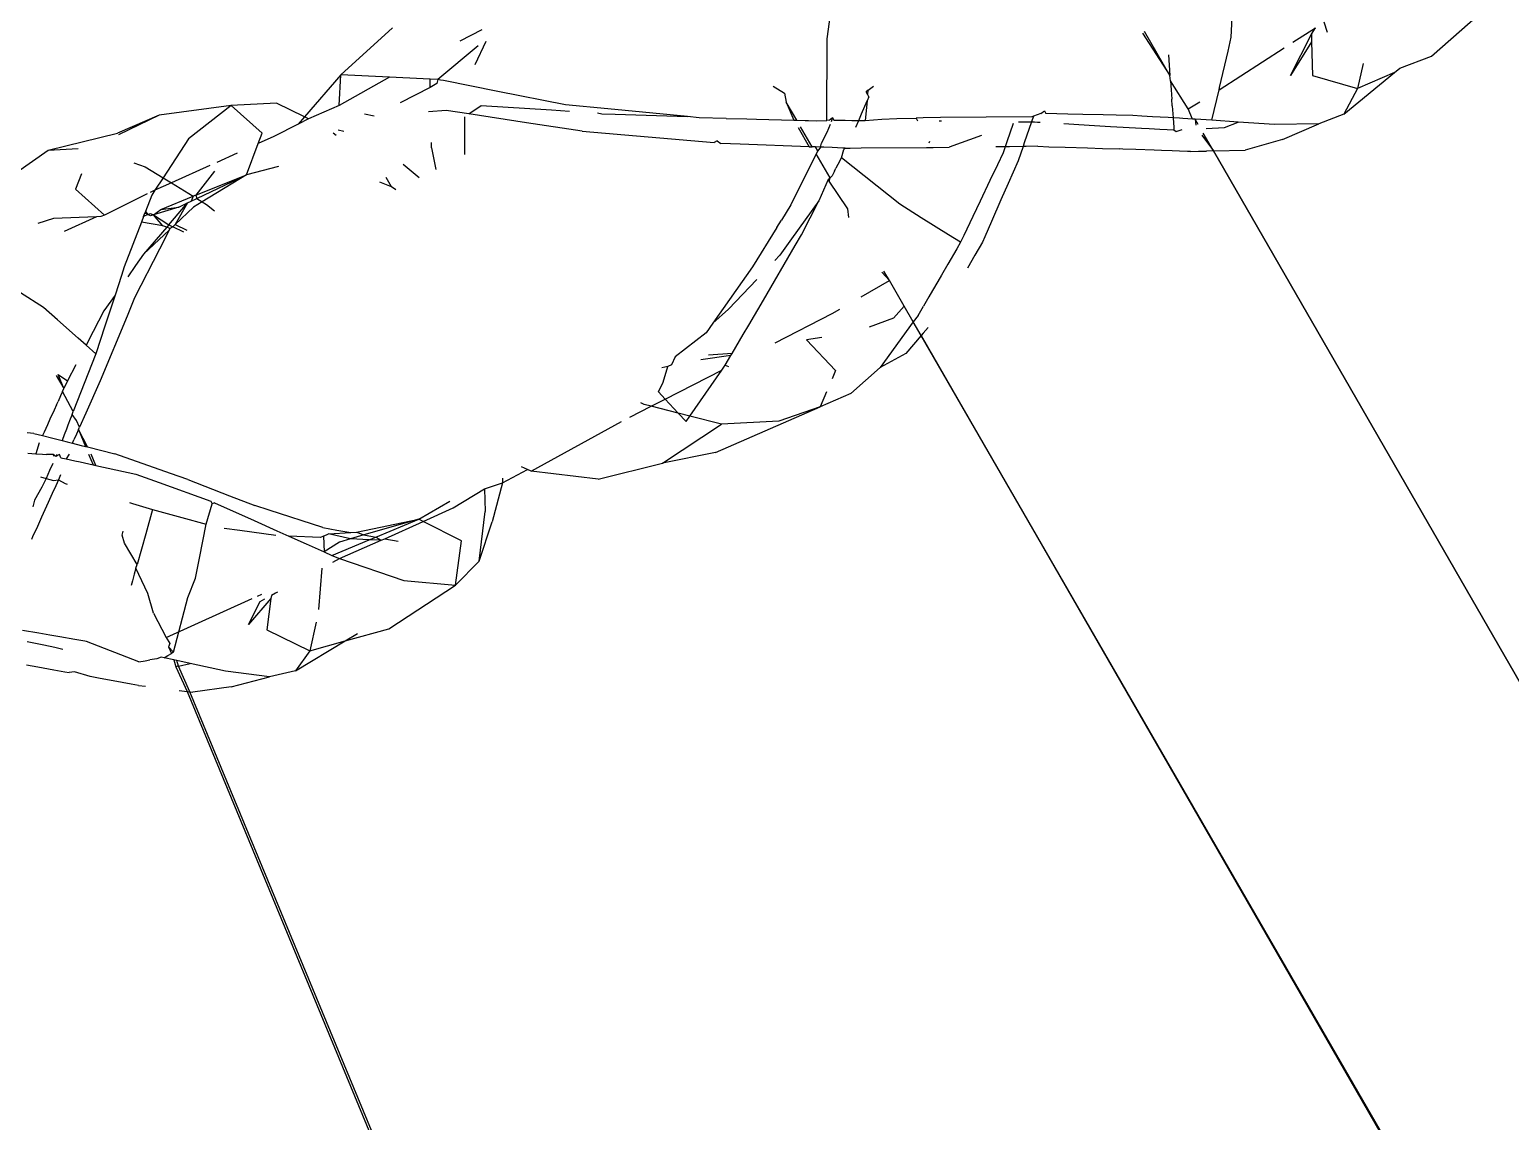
# Model space of a CAD drawing. Header units: inches. Extents: x 3324238 to 135265466, y -1036581 to 20094598.
# Drawn here: x 3354736.417 to 3354737.282, y -519091.493 to -519090.854 of the extents above; entities that cross this region are included whole.
import ezdxf

# ---------------------------------------------------------------- set-up
doc = ezdxf.new("R2010")
doc.units = ezdxf.units.IN
doc.header["$MEASUREMENT"] = 0

msp = doc.modelspace()

# ---------------------------------------------------------------- linework, layer by layer
for p, q in [((3354736.8829, -519090.8598, 0.00267), (3354736.88927, -519090.81181, 0.00267)), ((3354737.1191, -519090.85882, 0.00267), (3354737.12062, -519090.82657, 0.00267)), ((3354737.23609, -519090.86996, 0.00267), (3354737.27008, -519090.84008, 0.00267)), ((3354736.5986, -519090.88092, 0.00267), (3354736.62874, -519090.85327, 0.00267)), ((3354736.68096, -519090.8546, 0.00267), (3354736.66821, -519090.86114, 0.00267)), ((3354737.1551, -519090.86181, 0.00267), (3354737.16824, -519090.85338, 0.00267)), ((3354737.16592, -519090.8571, 0.00267), (3354737.16824, -519090.85338, 0.00267)), ((3354737.17535, -519090.85608, 0.00267), (3354737.17338, -519090.85009, 0.00267)), ((3354736.67879, -519090.86387, 0.00267), (3354736.65539, -519090.88355, 0.00267)), ((3354736.67703, -519090.87475, 0.00267), (3354736.68347, -519090.86106, 0.00267)), ((3354736.88278, -519090.90752, 0.00267), (3354736.8829, -519090.8598, 0.00267)), ((3354737.06729, -519090.85637, 0.00267), (3354737.08327, -519090.88125, 0.00267)), ((3354737.08327, -519090.88125, 0.00267), (3354737.06839, -519090.8555, 0.00267)), ((3354737.1172, -519090.86695, 0.00267), (3354737.1191, -519090.85882, 0.00267)), ((3354737.1537, -519090.88125, 0.00267), (3354737.16592, -519090.8571, 0.00267)), ((3354737.16605, -519090.86152, 0.00267), (3354737.1537, -519090.88125, 0.00267)), ((3354737.16592, -519090.8571, 0.00267), (3354737.16605, -519090.86152, 0.00267)), ((3354737.16605, -519090.86152, 0.00267), (3354737.16665, -519090.8813, 0.00267)), ((3354737.08238, -519090.86918, 0.00267), (3354737.08327, -519090.88125, 0.00267)), ((3354737.11194, -519090.8895, 0.00267), (3354737.1501, -519090.86502, 0.00267)), ((3354737.11223, -519090.88823, 0.00267), (3354737.1172, -519090.86695, 0.00267)), ((3354737.21754, -519090.87685, 0.00267), (3354737.23609, -519090.86996, 0.00267)), ((3354736.5986, -519090.88092, 0.00267), (3354736.57738, -519090.90533, 0.00267)), ((3354736.59752, -519090.89869, 0.00267), (3354736.5986, -519090.88092, 0.00267)), ((3354736.62704, -519090.88224, 0.00267), (3354736.5986, -519090.88092, 0.00267)), ((3354737.0835, -519090.88442, 0.00267), (3354737.08327, -519090.88125, 0.00267)), ((3354737.16665, -519090.8813, 0.00267), (3354737.19286, -519090.88882, 0.00267)), ((3354737.18487, -519090.90377, 0.00267), (3354737.21443, -519090.87941, 0.00267)), ((3354737.19614, -519090.8742, 0.00267), (3354737.19286, -519090.88882, 0.00267)), ((3354737.21443, -519090.87941, 0.00267), (3354737.19286, -519090.88882, 0.00267)), ((3354737.21443, -519090.87941, 0.00267), (3354737.21754, -519090.87685, 0.00267)), ((3354736.62704, -519090.88224, 0.00267), (3354736.59752, -519090.89869, 0.00267)), ((3354736.64674, -519090.88315, 0.00267), (3354736.62704, -519090.88224, 0.00267)), ((3354736.65086, -519090.88816, 0.00267), (3354736.63321, -519090.89721, 0.00267)), ((3354736.65075, -519090.88333, 0.00267), (3354736.64674, -519090.88315, 0.00267)), ((3354736.65086, -519090.88816, 0.00267), (3354736.65075, -519090.88333, 0.00267)), ((3354736.65539, -519090.88355, 0.00267), (3354736.65075, -519090.88333, 0.00267)), ((3354736.65478, -519090.88583, 0.00267), (3354736.65086, -519090.88816, 0.00267)), ((3354736.65539, -519090.88355, 0.00267), (3354736.65478, -519090.88583, 0.00267)), ((3354736.65694, -519090.88386, 0.00267), (3354736.65539, -519090.88355, 0.00267)), ((3354736.65861, -519090.88419, 0.00267), (3354736.65694, -519090.88386, 0.00267)), ((3354736.69043, -519090.89049, 0.00267), (3354736.65861, -519090.88419, 0.00267)), ((3354736.85133, -519090.88743, 0.00267), (3354736.85789, -519090.89162, 0.00267)), ((3354736.90693, -519090.88976, 0.00267), (3354736.9056, -519090.89078, 0.00267)), ((3354736.90664, -519090.89258, 0.00267), (3354736.90693, -519090.88976, 0.00267)), ((3354736.90693, -519090.88976, 0.00267), (3354736.90994, -519090.88746, 0.00267)), ((3354737.09382, -519090.90064, 0.00267), (3354737.0835, -519090.88442, 0.00267)), ((3354737.0835, -519090.88442, 0.00267), (3354737.08387, -519090.88951, 0.00267)), ((3354737.08387, -519090.88951, 0.00267), (3354737.08429, -519090.89513, 0.00267)), ((3354737.10775, -519090.90741, 0.00267), (3354737.11194, -519090.8895, 0.00267)), ((3354737.11194, -519090.8895, 0.00267), (3354737.11223, -519090.88823, 0.00267)), ((3354737.19286, -519090.88882, 0.00267), (3354737.18487, -519090.90377, 0.00267)), ((3354736.56092, -519090.89743, 0.00267), (3354736.53458, -519090.8988, 0.00267)), ((3354736.57738, -519090.90533, 0.00267), (3354736.56092, -519090.89743, 0.00267)), ((3354736.59752, -519090.89869, 0.00267), (3354736.57976, -519090.90647, 0.00267)), ((3354736.67332, -519090.90366, 0.00267), (3354736.68061, -519090.8987, 0.00267)), ((3354736.68061, -519090.8987, 0.00267), (3354736.7218, -519090.90134, 0.00267)), ((3354736.72988, -519090.89831, 0.00267), (3354736.69043, -519090.89049, 0.00267)), ((3354736.75461, -519090.90071, 0.00267), (3354736.72988, -519090.89831, 0.00267)), ((3354736.85789, -519090.89162, 0.00267), (3354736.85899, -519090.89678, 0.00267)), ((3354736.86512, -519090.90738, 0.00267), (3354736.85899, -519090.89678, 0.00267)), ((3354736.85899, -519090.89678, 0.00267), (3354736.86347, -519090.90734, 0.00267)), ((3354736.90304, -519090.9036, 0.00267), (3354736.90628, -519090.89603, 0.00267)), ((3354736.90628, -519090.89603, 0.00267), (3354736.90507, -519090.90758, 0.00267)), ((3354736.90664, -519090.89258, 0.00267), (3354736.9056, -519090.89078, 0.00267)), ((3354736.90728, -519090.89369, 0.00267), (3354736.90628, -519090.89603, 0.00267)), ((3354736.90728, -519090.89369, 0.00267), (3354736.90664, -519090.89258, 0.00267)), ((3354737.08458, -519090.89903, 0.00267), (3354737.08429, -519090.89513, 0.00267)), ((3354737.09382, -519090.90064, 0.00267), (3354737.10076, -519090.89665, 0.00267)), ((3354736.49234, -519090.90438, 0.00267), (3354736.46809, -519090.91495, 0.00267)), ((3354736.49234, -519090.90438, 0.00267), (3354736.46859, -519090.91585, 0.00267)), ((3354736.53458, -519090.8988, 0.00267), (3354736.49234, -519090.90438, 0.00267)), ((3354736.53458, -519090.8988, 0.00267), (3354736.50959, -519090.91829, 0.00267)), ((3354736.55265, -519090.91494, 0.00267), (3354736.53458, -519090.8988, 0.00267)), ((3354736.57738, -519090.90533, 0.00267), (3354736.57368, -519090.90959, 0.00267)), ((3354736.57976, -519090.90647, 0.00267), (3354736.57368, -519090.90959, 0.00267)), ((3354736.57976, -519090.90647, 0.00267), (3354736.57738, -519090.90533, 0.00267)), ((3354736.61806, -519090.90497, 0.00267), (3354736.61237, -519090.90382, 0.00267)), ((3354736.66008, -519090.90164, 0.00267), (3354736.64991, -519090.90247, 0.00267)), ((3354736.67332, -519090.90366, 0.00267), (3354736.66008, -519090.90164, 0.00267)), ((3354736.67105, -519090.92736, 0.00267), (3354736.67102, -519090.90543, 0.00267)), ((3354736.70718, -519090.90884, 0.00267), (3354736.67332, -519090.90366, 0.00267)), ((3354736.7218, -519090.90134, 0.00267), (3354736.73221, -519090.90201, 0.00267)), ((3354736.74862, -519090.90306, 0.00267), (3354736.75117, -519090.90371, 0.00267)), ((3354736.75117, -519090.90371, 0.00267), (3354736.75902, -519090.90373, 0.00267)), ((3354736.80116, -519090.90523, 0.00267), (3354736.75461, -519090.90071, 0.00267)), ((3354736.75902, -519090.90373, 0.00267), (3354736.80116, -519090.90523, 0.00267)), ((3354736.80804, -519090.9059, 0.00267), (3354736.80116, -519090.90523, 0.00267)), ((3354736.82381, -519090.90631, 0.00267), (3354736.80804, -519090.9059, 0.00267)), ((3354736.82381, -519090.90631, 0.00267), (3354736.83598, -519090.90647, 0.00267)), ((3354736.83598, -519090.90647, 0.00267), (3354736.84162, -519090.90677, 0.00267)), ((3354736.84162, -519090.90677, 0.00267), (3354736.86347, -519090.90734, 0.00267)), ((3354736.86347, -519090.90734, 0.00267), (3354736.86512, -519090.90738, 0.00267)), ((3354736.88412, -519090.90724, 0.00267), (3354736.88278, -519090.90752, 0.00267)), ((3354736.88412, -519090.90724, 0.00267), (3354736.88595, -519090.90584, 0.00267)), ((3354736.88595, -519090.90584, 0.00267), (3354736.88515, -519090.90826, 0.00267)), ((3354736.88595, -519090.90584, 0.00267), (3354736.88679, -519090.90729, 0.00267)), ((3354736.88679, -519090.90729, 0.00267), (3354736.89334, -519090.90739, 0.00267)), ((3354736.90136, -519090.90752, 0.00267), (3354736.90304, -519090.9036, 0.00267)), ((3354736.90507, -519090.90758, 0.00267), (3354736.91477, -519090.90666, 0.00267)), ((3354736.91477, -519090.90666, 0.00267), (3354736.92357, -519090.90643, 0.00267)), ((3354736.92357, -519090.90643, 0.00267), (3354736.93482, -519090.90613, 0.00267)), ((3354736.93899, -519090.90602, 0.00267), (3354736.93482, -519090.90613, 0.00267)), ((3354736.93482, -519090.90613, 0.00267), (3354736.93569, -519090.90762, 0.00267)), ((3354736.9492, -519090.90575, 0.00267), (3354736.93899, -519090.90602, 0.00267)), ((3354737.00243, -519090.90539, 0.00267), (3354736.9492, -519090.90575, 0.00267)), ((3354737.00353, -519090.90498, 0.00267), (3354737.00235, -519090.90836, 0.00267)), ((3354737.00353, -519090.90498, 0.00267), (3354737.00243, -519090.90539, 0.00267)), ((3354737.00786, -519090.90338, 0.00267), (3354737.00353, -519090.90498, 0.00267)), ((3354737.00786, -519090.90338, 0.00267), (3354737.00985, -519090.90181, 0.00267)), ((3354737.00985, -519090.90181, 0.00267), (3354737.01079, -519090.90345, 0.00267)), ((3354737.02357, -519090.90373, 0.00267), (3354737.01079, -519090.90345, 0.00267)), ((3354737.03236, -519090.90393, 0.00267), (3354737.02357, -519090.90373, 0.00267)), ((3354737.04419, -519090.9042, 0.00267), (3354737.03236, -519090.90393, 0.00267)), ((3354737.05186, -519090.90437, 0.00267), (3354737.04419, -519090.9042, 0.00267)), ((3354737.06149, -519090.90459, 0.00267), (3354737.05186, -519090.90437, 0.00267)), ((3354737.06675, -519090.90491, 0.00267), (3354737.06149, -519090.90459, 0.00267)), ((3354737.07315, -519090.9053, 0.00267), (3354737.06675, -519090.90491, 0.00267)), ((3354737.07747, -519090.90556, 0.00267), (3354737.07315, -519090.9053, 0.00267)), ((3354737.08221, -519090.90585, 0.00267), (3354737.07747, -519090.90556, 0.00267)), ((3354737.08509, -519090.90603, 0.00267), (3354737.08221, -519090.90585, 0.00267)), ((3354737.08458, -519090.89903, 0.00267), (3354737.08509, -519090.90603, 0.00267)), ((3354737.08509, -519090.90603, 0.00267), (3354737.0855, -519090.91159, 0.00267)), ((3354737.08875, -519090.90625, 0.00267), (3354737.08509, -519090.90603, 0.00267)), ((3354737.0908, -519090.90638, 0.00267), (3354737.08875, -519090.90625, 0.00267)), ((3354737.09371, -519090.90655, 0.00267), (3354737.0908, -519090.90638, 0.00267)), ((3354737.09639, -519090.90672, 0.00267), (3354737.09371, -519090.90655, 0.00267)), ((3354737.09639, -519090.90672, 0.00267), (3354737.09382, -519090.90064, 0.00267)), ((3354737.09804, -519090.90682, 0.00267), (3354737.09639, -519090.90672, 0.00267)), ((3354737.09981, -519090.90988, 0.00267), (3354737.09804, -519090.90682, 0.00267)), ((3354737.09804, -519090.90682, 0.00267), (3354737.09846, -519090.9103, 0.00267)), ((3354737.10775, -519090.90741, 0.00267), (3354737.09804, -519090.90682, 0.00267)), ((3354737.18487, -519090.90377, 0.00267), (3354737.17031, -519090.9095, 0.00267)), ((3354736.42759, -519090.92488, 0.00267), (3354736.46809, -519090.91495, 0.00267)), ((3354736.55036, -519090.92099, 0.00267), (3354736.55265, -519090.91494, 0.00267)), ((3354736.57368, -519090.90959, 0.00267), (3354736.55949, -519090.91686, 0.00267)), ((3354736.59589, -519090.91634, 0.00267), (3354736.59404, -519090.91484, 0.00267)), ((3354736.60042, -519090.91401, 0.00267), (3354736.59694, -519090.9131, 0.00267)), ((3354736.73963, -519090.9138, 0.00267), (3354736.70718, -519090.90884, 0.00267)), ((3354736.73963, -519090.9138, 0.00267), (3354736.81676, -519090.92035, 0.00267)), ((3354736.86512, -519090.90738, 0.00267), (3354736.87007, -519090.90751, 0.00267)), ((3354736.86588, -519090.91152, 0.00267), (3354736.87245, -519090.92288, 0.00267)), ((3354736.87411, -519090.92294, 0.00267), (3354736.86733, -519090.91121, 0.00267)), ((3354736.87007, -519090.90751, 0.00267), (3354736.87192, -519090.90756, 0.00267)), ((3354736.87192, -519090.90756, 0.00267), (3354736.87683, -519090.90769, 0.00267)), ((3354736.87683, -519090.90769, 0.00267), (3354736.88278, -519090.90752, 0.00267)), ((3354736.88264, -519090.91452, 0.00267), (3354736.88177, -519090.91628, 0.00267)), ((3354736.88454, -519090.90977, 0.00267), (3354736.88264, -519090.91452, 0.00267)), ((3354736.89334, -519090.90739, 0.00267), (3354736.89739, -519090.90746, 0.00267)), ((3354736.89739, -519090.90746, 0.00267), (3354736.90136, -519090.90752, 0.00267)), ((3354736.89969, -519090.91144, 0.00267), (3354736.90136, -519090.90752, 0.00267)), ((3354736.90136, -519090.90752, 0.00267), (3354736.90507, -519090.90758, 0.00267)), ((3354736.94844, -519090.90771, 0.00267), (3354736.94973, -519090.90771, 0.00267)), ((3354736.99164, -519090.90937, 0.00267), (3354736.98793, -519090.92006, 0.00267)), ((3354736.99467, -519090.90825, 0.00267), (3354737.00235, -519090.90836, 0.00267)), ((3354737.00235, -519090.90836, 0.00267), (3354736.99808, -519090.92064, 0.00267)), ((3354737.00235, -519090.90836, 0.00267), (3354737.00417, -519090.90839, 0.00267)), ((3354737.00417, -519090.90839, 0.00267), (3354737.00583, -519090.90842, 0.00267)), ((3354737.00583, -519090.90842, 0.00267), (3354737.00736, -519090.90851, 0.00267)), ((3354737.02118, -519090.90937, 0.00267), (3354737.02703, -519090.90973, 0.00267)), ((3354737.02703, -519090.90973, 0.00267), (3354737.036, -519090.91029, 0.00267)), ((3354737.036, -519090.91029, 0.00267), (3354737.04845, -519090.91107, 0.00267)), ((3354737.04845, -519090.91107, 0.00267), (3354737.05592, -519090.91146, 0.00267)), ((3354737.05592, -519090.91146, 0.00267), (3354737.06656, -519090.91203, 0.00267)), ((3354737.06656, -519090.91203, 0.00267), (3354737.07101, -519090.91226, 0.00267)), ((3354737.07101, -519090.91226, 0.00267), (3354737.07735, -519090.9126, 0.00267)), ((3354737.07735, -519090.9126, 0.00267), (3354737.08166, -519090.91283, 0.00267)), ((3354737.08166, -519090.91283, 0.00267), (3354737.08561, -519090.91304, 0.00267)), ((3354737.0855, -519090.91159, 0.00267), (3354737.08561, -519090.91304, 0.00267)), ((3354737.08561, -519090.91304, 0.00267), (3354737.08684, -519090.91391, 0.00267)), ((3354737.08684, -519090.91391, 0.00267), (3354737.09036, -519090.91282, 0.00267)), ((3354737.10874, -519090.92534, 0.00267), (3354737.10268, -519090.91485, 0.00267)), ((3354737.10451, -519090.91217, 0.00267), (3354737.1152, -519090.91168, 0.00267)), ((3354737.12321, -519090.90846, 0.00267), (3354737.10775, -519090.90741, 0.00267)), ((3354737.1152, -519090.91168, 0.00267), (3354737.12321, -519090.90846, 0.00267)), ((3354737.14432, -519090.90988, 0.00267), (3354737.12321, -519090.90846, 0.00267)), ((3354737.17031, -519090.9095, 0.00267), (3354737.14432, -519090.90988, 0.00267)), ((3354737.14909, -519090.91858, 0.00267), (3354737.17031, -519090.9095, 0.00267)), ((3354736.42759, -519090.92488, 0.00267), (3354736.44514, -519090.92386, 0.00267)), ((3354736.50959, -519090.91829, 0.00267), (3354736.49473, -519090.94102, 0.00267)), ((3354736.54344, -519090.93924, 0.00267), (3354736.55036, -519090.92099, 0.00267)), ((3354736.55949, -519090.91686, 0.00267), (3354736.55036, -519090.92099, 0.00267)), ((3354736.65168, -519090.92346, 0.00267), (3354736.65161, -519090.92037, 0.00267)), ((3354736.65168, -519090.92346, 0.00267), (3354736.65403, -519090.93608, 0.00267)), ((3354736.81857, -519090.91942, 0.00267), (3354736.81676, -519090.92035, 0.00267)), ((3354736.81857, -519090.91942, 0.00267), (3354736.82074, -519090.92099, 0.00267)), ((3354736.83201, -519090.9214, 0.00267), (3354736.82074, -519090.92099, 0.00267)), ((3354736.87245, -519090.92288, 0.00267), (3354736.83201, -519090.9214, 0.00267)), ((3354736.87245, -519090.92288, 0.00267), (3354736.87411, -519090.92294, 0.00267)), ((3354736.87605, -519090.92301, 0.00267), (3354736.87411, -519090.92294, 0.00267)), ((3354736.87734, -519090.92523, 0.00267), (3354736.87605, -519090.92301, 0.00267)), ((3354736.87907, -519090.92312, 0.00267), (3354736.87605, -519090.92301, 0.00267)), ((3354736.87907, -519090.92312, 0.00267), (3354736.87734, -519090.92523, 0.00267)), ((3354736.87907, -519090.92312, 0.00267), (3354736.87955, -519090.92076, 0.00267)), ((3354736.88095, -519090.92319, 0.00267), (3354736.87907, -519090.92312, 0.00267)), ((3354736.88177, -519090.91628, 0.00267), (3354736.87955, -519090.92076, 0.00267)), ((3354736.88584, -519090.92337, 0.00267), (3354736.88095, -519090.92319, 0.00267)), ((3354736.89207, -519090.9236, 0.00267), (3354736.88584, -519090.92337, 0.00267)), ((3354736.89121, -519090.92925, 0.00267), (3354736.89258, -519090.92449, 0.00267)), ((3354736.89344, -519090.92365, 0.00267), (3354736.89207, -519090.9236, 0.00267)), ((3354736.89258, -519090.92449, 0.00267), (3354736.89344, -519090.92365, 0.00267)), ((3354736.89344, -519090.92365, 0.00267), (3354736.89627, -519090.92363, 0.00267)), ((3354736.89627, -519090.92363, 0.00267), (3354736.90285, -519090.92359, 0.00267)), ((3354736.90285, -519090.92359, 0.00267), (3354736.94101, -519090.92337, 0.00267)), ((3354736.94101, -519090.92337, 0.00267), (3354736.94477, -519090.92335, 0.00267)), ((3354736.94271, -519090.91978, 0.00267), (3354736.94226, -519090.92074, 0.00267)), ((3354736.94477, -519090.92335, 0.00267), (3354736.95422, -519090.9232, 0.00267)), ((3354736.97309, -519090.91623, 0.00267), (3354736.95422, -519090.9232, 0.00267)), ((3354736.98696, -519090.92286, 0.00267), (3354736.98143, -519090.92294, 0.00267)), ((3354736.98696, -519090.92286, 0.00267), (3354736.98574, -519090.9264, 0.00267)), ((3354736.98793, -519090.92006, 0.00267), (3354736.98696, -519090.92286, 0.00267)), ((3354736.98953, -519090.92283, 0.00267), (3354736.98696, -519090.92286, 0.00267)), ((3354736.99736, -519090.92273, 0.00267), (3354736.98953, -519090.92283, 0.00267)), ((3354736.99736, -519090.92273, 0.00267), (3354736.99444, -519090.9311, 0.00267)), ((3354736.99808, -519090.92064, 0.00267), (3354736.99736, -519090.92273, 0.00267)), ((3354736.99926, -519090.9227, 0.00267), (3354736.99736, -519090.92273, 0.00267)), ((3354737.00597, -519090.92262, 0.00267), (3354736.99926, -519090.9227, 0.00267)), ((3354737.00597, -519090.92262, 0.00267), (3354737.0125, -519090.92282, 0.00267)), ((3354737.0125, -519090.92282, 0.00267), (3354737.02203, -519090.92312, 0.00267)), ((3354737.02203, -519090.92312, 0.00267), (3354737.035, -519090.92353, 0.00267)), ((3354737.035, -519090.92353, 0.00267), (3354737.04373, -519090.9238, 0.00267)), ((3354737.04373, -519090.9238, 0.00267), (3354737.05399, -519090.92413, 0.00267)), ((3354737.05574, -519090.92419, 0.00267), (3354737.05399, -519090.92413, 0.00267)), ((3354737.06337, -519090.92447, 0.00267), (3354737.05574, -519090.92419, 0.00267)), ((3354737.07397, -519090.92485, 0.00267), (3354737.06337, -519090.92447, 0.00267)), ((3354737.10182, -519090.91611, 0.00267), (3354737.10874, -519090.92534, 0.00267)), ((3354737.14909, -519090.91858, 0.00267), (3354737.12727, -519090.92494, 0.00267)), ((3354736.40929, -519090.93778, 0.00267), (3354736.42759, -519090.92488, 0.00267)), ((3354736.47758, -519090.93221, 0.00267), (3354736.48429, -519090.93461, 0.00267)), ((3354736.538, -519090.92658, 0.00267), (3354736.52605, -519090.93199, 0.00267)), ((3354736.64433, -519090.94106, 0.00267), (3354736.63503, -519090.93316, 0.00267)), ((3354736.87646, -519090.92701, 0.00267), (3354736.86167, -519090.95689, 0.00267)), ((3354736.87734, -519090.92523, 0.00267), (3354736.87646, -519090.92701, 0.00267)), ((3354736.88455, -519090.94102, 0.00267), (3354736.87646, -519090.92701, 0.00267)), ((3354736.89027, -519090.93107, 0.00267), (3354736.88802, -519090.93542, 0.00267)), ((3354736.89027, -519090.93107, 0.00267), (3354736.89121, -519090.92925, 0.00267)), ((3354736.92529, -519090.95647, 0.00267), (3354736.89121, -519090.92925, 0.00267)), ((3354736.98243, -519090.93334, 0.00267), (3354736.978, -519090.94263, 0.00267)), ((3354736.98574, -519090.9264, 0.00267), (3354736.98243, -519090.93334, 0.00267)), ((3354736.99444, -519090.9311, 0.00267), (3354736.98867, -519090.94427, 0.00267)), ((3354737.0784, -519090.92502, 0.00267), (3354737.07397, -519090.92485, 0.00267)), ((3354737.08463, -519090.92524, 0.00267), (3354737.0784, -519090.92502, 0.00267)), ((3354737.08893, -519090.9254, 0.00267), (3354737.08463, -519090.92524, 0.00267)), ((3354737.09354, -519090.92557, 0.00267), (3354737.08893, -519090.9254, 0.00267)), ((3354737.09533, -519090.92563, 0.00267), (3354737.09354, -519090.92557, 0.00267)), ((3354737.09533, -519090.92563, 0.00267), (3354737.09989, -519090.92553, 0.00267)), ((3354737.09989, -519090.92553, 0.00267), (3354737.10459, -519090.92543, 0.00267)), ((3354737.10874, -519090.92534, 0.00267), (3354737.10459, -519090.92543, 0.00267)), ((3354737.10874, -519090.92534, 0.00267), (3354737.12727, -519090.92494, 0.00267)), ((3354737.98235, -519092.44155, 0.00267), (3354737.10874, -519090.92534, 0.00267)), ((3354737.10874, -519090.92534, 0.00267), (3354737.98235, -519092.44155, 0.00267)), ((3354736.44698, -519090.93867, 0.00267), (3354736.4435, -519090.94758, 0.00267)), ((3354736.48429, -519090.93461, 0.00267), (3354736.49473, -519090.94102, 0.00267)), ((3354736.49473, -519090.94102, 0.00267), (3354736.48996, -519090.94832, 0.00267)), ((3354736.49473, -519090.94102, 0.00267), (3354736.49956, -519090.94398, 0.00267)), ((3354736.52206, -519090.9338, 0.00267), (3354736.49956, -519090.94398, 0.00267)), ((3354736.52474, -519090.93713, 0.00267), (3354736.5138, -519090.95123, 0.00267)), ((3354736.5138, -519090.95123, 0.00267), (3354736.54344, -519090.93924, 0.00267)), ((3354736.5144, -519090.95309, 0.00267), (3354736.54344, -519090.93924, 0.00267)), ((3354736.54344, -519090.93924, 0.00267), (3354736.51761, -519090.95506, 0.00267)), ((3354736.56211, -519090.93445, 0.00267), (3354736.54344, -519090.93924, 0.00267)), ((3354736.6282, -519090.94635, 0.00267), (3354736.62502, -519090.94084, 0.00267)), ((3354736.88351, -519090.94201, 0.00267), (3354736.88455, -519090.94102, 0.00267)), ((3354736.88408, -519090.943, 0.00267), (3354736.88455, -519090.94102, 0.00267)), ((3354736.88576, -519090.93978, 0.00267), (3354736.88455, -519090.94102, 0.00267)), ((3354736.88714, -519090.93711, 0.00267), (3354736.88576, -519090.93978, 0.00267)), ((3354736.88714, -519090.93711, 0.00267), (3354736.88802, -519090.93542, 0.00267)), ((3354736.4435, -519090.94758, 0.00267), (3354736.46046, -519090.96282, 0.00267)), ((3354736.48539, -519090.95039, 0.00267), (3354736.46046, -519090.96282, 0.00267)), ((3354736.48996, -519090.94832, 0.00267), (3354736.48714, -519090.9496, 0.00267)), ((3354736.48996, -519090.94832, 0.00267), (3354736.48805, -519090.95125, 0.00267)), ((3354736.49956, -519090.94398, 0.00267), (3354736.48996, -519090.94832, 0.00267)), ((3354736.49956, -519090.94398, 0.00267), (3354736.51234, -519090.95182, 0.00267)), ((3354736.6282, -519090.94635, 0.00267), (3354736.62135, -519090.94366, 0.00267)), ((3354736.63082, -519090.94798, 0.00267), (3354736.6282, -519090.94635, 0.00267)), ((3354736.88351, -519090.94201, 0.00267), (3354736.87792, -519090.95455, 0.00267)), ((3354736.895, -519090.95911, 0.00267), (3354736.88408, -519090.943, 0.00267)), ((3354736.978, -519090.94263, 0.00267), (3354736.97224, -519090.95472, 0.00267)), ((3354736.98867, -519090.94427, 0.00267), (3354736.98448, -519090.95385, 0.00267)), ((3354736.48805, -519090.95125, 0.00267), (3354736.48444, -519090.96062, 0.00267)), ((3354736.50382, -519090.95814, 0.00267), (3354736.48914, -519090.96275, 0.00267)), ((3354736.49343, -519090.95947, 0.00267), (3354736.51234, -519090.95182, 0.00267)), ((3354736.49343, -519090.95947, 0.00267), (3354736.50382, -519090.95814, 0.00267)), ((3354736.49795, -519090.96854, 0.00267), (3354736.50888, -519090.95572, 0.00267)), ((3354736.50888, -519090.95572, 0.00267), (3354736.50167, -519090.96841, 0.00267)), ((3354736.51256, -519090.95815, 0.00267), (3354736.50167, -519090.96841, 0.00267)), ((3354736.50382, -519090.95814, 0.00267), (3354736.50888, -519090.95572, 0.00267)), ((3354736.50888, -519090.95572, 0.00267), (3354736.51116, -519090.95463, 0.00267)), ((3354736.51234, -519090.95182, 0.00267), (3354736.51116, -519090.95463, 0.00267)), ((3354736.51116, -519090.95463, 0.00267), (3354736.5144, -519090.95309, 0.00267)), ((3354736.5138, -519090.95123, 0.00267), (3354736.51234, -519090.95182, 0.00267)), ((3354736.51761, -519090.95506, 0.00267), (3354736.51256, -519090.95815, 0.00267)), ((3354736.5138, -519090.95123, 0.00267), (3354736.5144, -519090.95309, 0.00267)), ((3354736.5144, -519090.95309, 0.00267), (3354736.51761, -519090.95506, 0.00267)), ((3354736.51761, -519090.95506, 0.00267), (3354736.52008, -519090.95657, 0.00267)), ((3354736.52008, -519090.95657, 0.00267), (3354736.52482, -519090.96033, 0.00267)), ((3354736.86167, -519090.95689, 0.00267), (3354736.85616, -519090.96581, 0.00267)), ((3354736.87792, -519090.95455, 0.00267), (3354736.86209, -519090.97672, 0.00267)), ((3354736.86779, -519090.97445, 0.00267), (3354736.87792, -519090.95455, 0.00267)), ((3354736.89564, -519090.96413, 0.00267), (3354736.895, -519090.95911, 0.00267)), ((3354736.93783, -519090.96433, 0.00267), (3354736.92529, -519090.95647, 0.00267)), ((3354736.97224, -519090.95472, 0.00267), (3354736.96802, -519090.96359, 0.00267)), ((3354736.98448, -519090.95385, 0.00267), (3354736.97895, -519090.96647, 0.00267)), ((3354736.4307, -519090.96473, 0.00267), (3354736.42156, -519090.96765, 0.00267)), ((3354736.45576, -519090.9638, 0.00267), (3354736.4307, -519090.96473, 0.00267)), ((3354736.45576, -519090.9638, 0.00267), (3354736.43691, -519090.97233, 0.00267)), ((3354736.45835, -519090.9637, 0.00267), (3354736.45576, -519090.9638, 0.00267)), ((3354736.46046, -519090.96282, 0.00267), (3354736.45835, -519090.9637, 0.00267)), ((3354736.48199, -519090.967, 0.00267), (3354736.47201, -519090.99297, 0.00267)), ((3354736.48331, -519090.96356, 0.00267), (3354736.48199, -519090.967, 0.00267)), ((3354736.4945, -519090.96906, 0.00267), (3354736.48199, -519090.967, 0.00267)), ((3354736.48331, -519090.96356, 0.00267), (3354736.48403, -519090.96169, 0.00267)), ((3354736.4858, -519090.96256, 0.00267), (3354736.48331, -519090.96356, 0.00267)), ((3354736.48444, -519090.96062, 0.00267), (3354736.48403, -519090.96169, 0.00267)), ((3354736.4858, -519090.96256, 0.00267), (3354736.48403, -519090.96169, 0.00267)), ((3354736.48444, -519090.96062, 0.00267), (3354736.4858, -519090.96256, 0.00267)), ((3354736.4858, -519090.96256, 0.00267), (3354736.48734, -519090.96193, 0.00267)), ((3354736.48733, -519090.96331, 0.00267), (3354736.4858, -519090.96256, 0.00267)), ((3354736.48914, -519090.96275, 0.00267), (3354736.48733, -519090.96331, 0.00267)), ((3354736.48734, -519090.96193, 0.00267), (3354736.48914, -519090.96275, 0.00267)), ((3354736.48914, -519090.96275, 0.00267), (3354736.49343, -519090.95947, 0.00267)), ((3354736.48914, -519090.96275, 0.00267), (3354736.49795, -519090.96854, 0.00267)), ((3354736.4945, -519090.96906, 0.00267), (3354736.48914, -519090.96275, 0.00267)), ((3354736.85354, -519090.97005, 0.00267), (3354736.85616, -519090.96581, 0.00267)), ((3354736.95385, -519090.9743, 0.00267), (3354736.93783, -519090.96433, 0.00267)), ((3354736.96802, -519090.96359, 0.00267), (3354736.96268, -519090.97478, 0.00267)), ((3354736.97895, -519090.96647, 0.00267), (3354736.97496, -519090.9756, 0.00267)), ((3354736.49688, -519090.9698, 0.00267), (3354736.48332, -519090.9857, 0.00267)), ((3354736.49821, -519090.97167, 0.00267), (3354736.48332, -519090.9857, 0.00267)), ((3354736.49821, -519090.97167, 0.00267), (3354736.49257, -519090.9827, 0.00267)), ((3354736.49688, -519090.9698, 0.00267), (3354736.4945, -519090.96906, 0.00267)), ((3354736.49795, -519090.96854, 0.00267), (3354736.49688, -519090.9698, 0.00267)), ((3354736.49872, -519090.97067, 0.00267), (3354736.49688, -519090.9698, 0.00267)), ((3354736.49795, -519090.96854, 0.00267), (3354736.50031, -519090.9697, 0.00267)), ((3354736.49872, -519090.97067, 0.00267), (3354736.49821, -519090.97167, 0.00267)), ((3354736.50031, -519090.9697, 0.00267), (3354736.49872, -519090.97067, 0.00267)), ((3354736.50167, -519090.96841, 0.00267), (3354736.50031, -519090.9697, 0.00267)), ((3354736.50675, -519090.97286, 0.00267), (3354736.50031, -519090.9697, 0.00267)), ((3354736.50167, -519090.96841, 0.00267), (3354736.50863, -519090.97156, 0.00267)), ((3354736.85354, -519090.97005, 0.00267), (3354736.83926, -519090.99312, 0.00267)), ((3354736.86421, -519090.98063, 0.00267), (3354736.86779, -519090.97445, 0.00267)), ((3354736.9608, -519090.97873, 0.00267), (3354736.95385, -519090.9743, 0.00267)), ((3354736.96268, -519090.97478, 0.00267), (3354736.9608, -519090.97873, 0.00267)), ((3354736.97496, -519090.9756, 0.00267), (3354736.97364, -519090.97861, 0.00267)), ((3354736.49257, -519090.9827, 0.00267), (3354736.47803, -519091.01115, 0.00267)), ((3354736.8457, -519091.01259, 0.00267), (3354736.86421, -519090.98063, 0.00267)), ((3354736.86209, -519090.97672, 0.00267), (3354736.85523, -519090.98633, 0.00267)), ((3354736.9586, -519090.98253, 0.00267), (3354736.9534, -519090.9915, 0.00267)), ((3354736.9608, -519090.97873, 0.00267), (3354736.9586, -519090.98253, 0.00267)), ((3354736.97364, -519090.97861, 0.00267), (3354736.96924, -519090.98625, 0.00267)), ((3354736.47201, -519090.99297, 0.00267), (3354736.47032, -519090.99814, 0.00267)), ((3354736.47863, -519090.99237, 0.00267), (3354736.474, -519090.99897, 0.00267)), ((3354736.48332, -519090.9857, 0.00267), (3354736.47863, -519090.99237, 0.00267)), ((3354736.83926, -519090.99312, 0.00267), (3354736.81606, -519091.02597, 0.00267)), ((3354736.85523, -519090.98633, 0.00267), (3354736.85238, -519090.98932, 0.00267)), ((3354736.9534, -519090.9915, 0.00267), (3354736.94966, -519090.99795, 0.00267)), ((3354736.96924, -519090.98625, 0.00267), (3354736.9649, -519090.99379, 0.00267)), ((3354736.42485, -519091.01675, 0.00267), (3354736.38924, -519090.99426, 0.00267)), ((3354736.47032, -519090.99814, 0.00267), (3354736.46658, -519091.00954, 0.00267)), ((3354736.8417, -519091.00049, 0.00267), (3354736.8252, -519091.01775, 0.00267)), ((3354736.90279, -519091.01055, 0.00267), (3354736.91925, -519091.00108, 0.00267)), ((3354736.91478, -519090.99611, 0.00267), (3354736.91925, -519091.00108, 0.00267)), ((3354736.91925, -519091.00108, 0.00267), (3354736.91609, -519090.99562, 0.00267)), ((3354736.92792, -519091.0161, 0.00267), (3354736.91925, -519091.00108, 0.00267)), ((3354736.94756, -519091.00158, 0.00267), (3354736.94451, -519091.00684, 0.00267)), ((3354736.94966, -519090.99795, 0.00267), (3354736.94756, -519091.00158, 0.00267)), ((3354736.46658, -519091.00954, 0.00267), (3354736.46007, -519091.01882, 0.00267)), ((3354736.46658, -519091.00954, 0.00267), (3354736.46063, -519091.0277, 0.00267)), ((3354736.47803, -519091.01115, 0.00267), (3354736.4736, -519091.02183, 0.00267)), ((3354736.94233, -519091.0106, 0.00267), (3354736.93914, -519091.01611, 0.00267)), ((3354736.94451, -519091.00684, 0.00267), (3354736.94233, -519091.0106, 0.00267)), ((3354736.43302, -519091.02402, 0.00267), (3354736.42485, -519091.01675, 0.00267)), ((3354736.46007, -519091.01882, 0.00267), (3354736.45385, -519091.03077, 0.00267)), ((3354736.81606, -519091.02597, 0.00267), (3354736.8252, -519091.01775, 0.00267)), ((3354736.83705, -519091.02718, 0.00267), (3354736.8457, -519091.01259, 0.00267)), ((3354736.88579, -519091.02033, 0.00267), (3354736.89024, -519091.01777, 0.00267)), ((3354736.92792, -519091.0161, 0.00267), (3354736.92157, -519091.02302, 0.00267)), ((3354736.93324, -519091.0253, 0.00267), (3354736.92792, -519091.0161, 0.00267)), ((3354736.936, -519091.02153, 0.00267), (3354736.93914, -519091.01611, 0.00267)), ((3354736.44507, -519091.03474, 0.00267), (3354736.43302, -519091.02402, 0.00267)), ((3354736.46063, -519091.0277, 0.00267), (3354736.45533, -519091.04387, 0.00267)), ((3354736.4736, -519091.02183, 0.00267), (3354736.45789, -519091.05974, 0.00267)), ((3354736.81606, -519091.02597, 0.00267), (3354736.81209, -519091.03158, 0.00267)), ((3354736.83386, -519091.03256, 0.00267), (3354736.83705, -519091.02718, 0.00267)), ((3354736.85242, -519091.03744, 0.00267), (3354736.88579, -519091.02033, 0.00267)), ((3354736.92157, -519091.02302, 0.00267), (3354736.90751, -519091.02829, 0.00267)), ((3354736.93324, -519091.0253, 0.00267), (3354736.9138, -519091.05194, 0.00267)), ((3354736.936, -519091.02153, 0.00267), (3354736.93324, -519091.0253, 0.00267)), ((3354736.93786, -519091.03329, 0.00267), (3354736.93324, -519091.0253, 0.00267)), ((3354736.44966, -519091.03883, 0.00267), (3354736.44507, -519091.03474, 0.00267)), ((3354736.45385, -519091.03077, 0.00267), (3354736.44966, -519091.03883, 0.00267)), ((3354736.81209, -519091.03158, 0.00267), (3354736.79412, -519091.04567, 0.00267)), ((3354736.82725, -519091.04372, 0.00267), (3354736.83386, -519091.03256, 0.00267)), ((3354736.8798, -519091.03447, 0.00267), (3354736.87081, -519091.03564, 0.00267)), ((3354736.87081, -519091.03564, 0.00267), (3354736.88774, -519091.05374, 0.00267)), ((3354736.93786, -519091.03329, 0.00267), (3354736.92889, -519091.04382, 0.00267)), ((3354736.93905, -519091.03189, 0.00267), (3354736.93786, -519091.03329, 0.00267)), ((3354737.80885, -519092.54106, 0.00267), (3354736.93786, -519091.03329, 0.00267)), ((3354736.93786, -519091.03329, 0.00267), (3354737.80711, -519092.54195, 0.00267)), ((3354736.94185, -519091.02861, 0.00267), (3354736.93905, -519091.03189, 0.00267)), ((3354736.45533, -519091.04387, 0.00267), (3354736.44219, -519091.0777, 0.00267)), ((3354736.45533, -519091.04387, 0.00267), (3354736.44966, -519091.03883, 0.00267)), ((3354736.79412, -519091.04567, 0.00267), (3354736.7919, -519091.05033, 0.00267)), ((3354736.82652, -519091.04495, 0.00267), (3354736.80904, -519091.04739, 0.00267)), ((3354736.82725, -519091.04372, 0.00267), (3354736.81354, -519091.0447, 0.00267)), ((3354736.82319, -519091.05058, 0.00267), (3354736.82652, -519091.04495, 0.00267)), ((3354736.82652, -519091.04495, 0.00267), (3354736.82725, -519091.04372, 0.00267)), ((3354736.92889, -519091.04382, 0.00267), (3354736.9138, -519091.05194, 0.00267)), ((3354736.4437, -519091.0503, 0.00267), (3354736.43881, -519091.0597, 0.00267)), ((3354736.78981, -519091.05139, 0.00267), (3354736.78622, -519091.05218, 0.00267)), ((3354736.78701, -519091.06055, 0.00267), (3354736.78981, -519091.05139, 0.00267)), ((3354736.7882, -519091.07035, 0.00267), (3354736.82121, -519091.05344, 0.00267)), ((3354736.7919, -519091.05033, 0.00267), (3354736.78981, -519091.05139, 0.00267)), ((3354736.8026, -519091.08036, 0.00267), (3354736.82121, -519091.05344, 0.00267)), ((3354736.82121, -519091.05344, 0.00267), (3354736.82319, -519091.05058, 0.00267)), ((3354736.82319, -519091.05058, 0.00267), (3354736.82525, -519091.05136, 0.00267)), ((3354736.88774, -519091.05374, 0.00267), (3354736.88575, -519091.05845, 0.00267)), ((3354736.9138, -519091.05194, 0.00267), (3354736.89665, -519091.06712, 0.00267)), ((3354736.43217, -519091.05667, 0.00267), (3354736.43675, -519091.06421, 0.00267)), ((3354736.43342, -519091.05598, 0.00267), (3354736.43881, -519091.0597, 0.00267)), ((3354736.43675, -519091.06421, 0.00267), (3354736.43342, -519091.05598, 0.00267)), ((3354736.43881, -519091.0597, 0.00267), (3354736.43675, -519091.06421, 0.00267)), ((3354736.45789, -519091.05974, 0.00267), (3354736.44945, -519091.07867, 0.00267)), ((3354736.78433, -519091.06616, 0.00267), (3354736.78701, -519091.06055, 0.00267)), ((3354736.43238, -519091.07375, 0.00267), (3354736.43329, -519091.07176, 0.00267)), ((3354736.43479, -519091.06848, 0.00267), (3354736.43329, -519091.07176, 0.00267)), ((3354736.43598, -519091.06588, 0.00267), (3354736.43479, -519091.06848, 0.00267)), ((3354736.43598, -519091.06588, 0.00267), (3354736.43675, -519091.06421, 0.00267)), ((3354736.44219, -519091.0777, 0.00267), (3354736.43598, -519091.06588, 0.00267)), ((3354736.77995, -519091.07459, 0.00267), (3354736.7882, -519091.07035, 0.00267)), ((3354736.7882, -519091.07035, 0.00267), (3354736.78433, -519091.06616, 0.00267)), ((3354736.79587, -519091.07865, 0.00267), (3354736.7882, -519091.07035, 0.00267)), ((3354736.88253, -519091.06612, 0.00267), (3354736.87881, -519091.07494, 0.00267)), ((3354736.89665, -519091.06712, 0.00267), (3354736.87881, -519091.07494, 0.00267)), ((3354736.43094, -519091.0769, 0.00267), (3354736.42851, -519091.0822, 0.00267)), ((3354736.43238, -519091.07375, 0.00267), (3354736.43094, -519091.0769, 0.00267)), ((3354736.44156, -519091.07933, 0.00267), (3354736.44045, -519091.08218, 0.00267)), ((3354736.44156, -519091.07933, 0.00267), (3354736.44219, -519091.0777, 0.00267)), ((3354736.44402, -519091.08295, 0.00267), (3354736.44156, -519091.07933, 0.00267)), ((3354736.44945, -519091.07867, 0.00267), (3354736.44585, -519091.08674, 0.00267)), ((3354736.76758, -519091.08092, 0.00267), (3354736.77995, -519091.07459, 0.00267)), ((3354736.77585, -519091.07354, 0.00267), (3354736.7739, -519091.07253, 0.00267)), ((3354736.77995, -519091.07459, 0.00267), (3354736.77585, -519091.07354, 0.00267)), ((3354736.79587, -519091.07865, 0.00267), (3354736.77995, -519091.07459, 0.00267)), ((3354736.80039, -519091.08355, 0.00267), (3354736.79587, -519091.07865, 0.00267)), ((3354736.8026, -519091.08036, 0.00267), (3354736.79587, -519091.07865, 0.00267)), ((3354736.80039, -519091.08355, 0.00267), (3354736.8026, -519091.08036, 0.00267)), ((3354736.82113, -519091.08509, 0.00267), (3354736.8026, -519091.08036, 0.00267)), ((3354736.81767, -519091.10164, 0.00267), (3354736.87881, -519091.07494, 0.00267)), ((3354736.87881, -519091.07494, 0.00267), (3354736.85454, -519091.08325, 0.00267)), ((3354736.42703, -519091.08545, 0.00267), (3354736.42508, -519091.08971, 0.00267)), ((3354736.42851, -519091.0822, 0.00267), (3354736.42703, -519091.08545, 0.00267)), ((3354736.43824, -519091.08789, 0.00267), (3354736.4369, -519091.09134, 0.00267)), ((3354736.43908, -519091.08571, 0.00267), (3354736.43824, -519091.08789, 0.00267)), ((3354736.44045, -519091.08218, 0.00267), (3354736.43908, -519091.08571, 0.00267)), ((3354736.44585, -519091.08674, 0.00267), (3354736.44402, -519091.08295, 0.00267)), ((3354736.44522, -519091.08815, 0.00267), (3354736.44403, -519091.09082, 0.00267)), ((3354736.44522, -519091.08815, 0.00267), (3354736.44585, -519091.08674, 0.00267)), ((3354736.45055, -519091.09838, 0.00267), (3354736.44522, -519091.08815, 0.00267)), ((3354736.44522, -519091.08815, 0.00267), (3354736.44933, -519091.09807, 0.00267)), ((3354736.70976, -519091.11258, 0.00267), (3354736.76266, -519091.08344, 0.00267)), ((3354736.78665, -519091.10779, 0.00267), (3354736.82113, -519091.08509, 0.00267)), ((3354736.85454, -519091.08325, 0.00267), (3354736.82113, -519091.08509, 0.00267)), ((3354736.41921, -519091.0905, 0.00267), (3354736.41521, -519091.09006, 0.00267)), ((3354736.41921, -519091.0905, 0.00267), (3354736.42414, -519091.09174, 0.00267)), ((3354736.42225, -519091.09588, 0.00267), (3354736.42028, -519091.10229, 0.00267)), ((3354736.42508, -519091.08971, 0.00267), (3354736.42414, -519091.09174, 0.00267)), ((3354736.42414, -519091.09174, 0.00267), (3354736.43027, -519091.09328, 0.00267)), ((3354736.43027, -519091.09328, 0.00267), (3354736.43345, -519091.09408, 0.00267)), ((3354736.43345, -519091.09408, 0.00267), (3354736.43562, -519091.09463, 0.00267)), ((3354736.4369, -519091.09134, 0.00267), (3354736.43562, -519091.09463, 0.00267)), ((3354736.43562, -519091.09463, 0.00267), (3354736.43856, -519091.09536, 0.00267)), ((3354736.43856, -519091.09536, 0.00267), (3354736.44166, -519091.09614, 0.00267)), ((3354736.44166, -519091.09614, 0.00267), (3354736.44257, -519091.0941, 0.00267)), ((3354736.44166, -519091.09614, 0.00267), (3354736.44676, -519091.09742, 0.00267)), ((3354736.44403, -519091.09082, 0.00267), (3354736.44257, -519091.0941, 0.00267)), ((3354736.44676, -519091.09742, 0.00267), (3354736.44933, -519091.09807, 0.00267)), ((3354736.41559, -519091.10194, 0.00267), (3354736.42028, -519091.10229, 0.00267)), ((3354736.42028, -519091.10229, 0.00267), (3354736.42424, -519091.10259, 0.00267)), ((3354736.42424, -519091.10259, 0.00267), (3354736.42647, -519091.10276, 0.00267)), ((3354736.43044, -519091.10272, 0.00267), (3354736.42647, -519091.10276, 0.00267)), ((3354736.43199, -519091.10397, 0.00267), (3354736.43044, -519091.10272, 0.00267)), ((3354736.43044, -519091.10272, 0.00267), (3354736.43086, -519091.10372, 0.00267)), ((3354736.43417, -519091.10269, 0.00267), (3354736.43199, -519091.10397, 0.00267)), ((3354736.43249, -519091.1027, 0.00267), (3354736.43199, -519091.10397, 0.00267)), ((3354736.43497, -519091.10463, 0.00267), (3354736.43417, -519091.10269, 0.00267)), ((3354736.43497, -519091.10463, 0.00267), (3354736.43812, -519091.10533, 0.00267)), ((3354736.43984, -519091.10263, 0.00267), (3354736.43812, -519091.10533, 0.00267)), ((3354736.43812, -519091.10533, 0.00267), (3354736.44313, -519091.10643, 0.00267)), ((3354736.44313, -519091.10643, 0.00267), (3354736.4462, -519091.10711, 0.00267)), ((3354736.44933, -519091.09807, 0.00267), (3354736.45055, -519091.09838, 0.00267)), ((3354736.45055, -519091.09838, 0.00267), (3354736.4665, -519091.10238, 0.00267)), ((3354736.45118, -519091.10253, 0.00267), (3354736.45377, -519091.10877, 0.00267)), ((3354736.45545, -519091.10914, 0.00267), (3354736.4527, -519091.10251, 0.00267)), ((3354736.4991, -519091.11389, 0.00267), (3354736.4665, -519091.10238, 0.00267)), ((3354736.81767, -519091.10164, 0.00267), (3354736.78665, -519091.10779, 0.00267)), ((3354736.42825, -519091.11222, 0.00267), (3354736.42625, -519091.11671, 0.00267)), ((3354736.43017, -519091.10802, 0.00267), (3354736.42825, -519091.11222, 0.00267)), ((3354736.4348, -519091.11462, 0.00267), (3354736.43353, -519091.11763, 0.00267)), ((3354736.4462, -519091.10711, 0.00267), (3354736.45122, -519091.10821, 0.00267)), ((3354736.45122, -519091.10821, 0.00267), (3354736.45377, -519091.10877, 0.00267)), ((3354736.45377, -519091.10877, 0.00267), (3354736.45545, -519091.10914, 0.00267)), ((3354736.45545, -519091.10914, 0.00267), (3354736.47872, -519091.11427, 0.00267)), ((3354736.47872, -519091.11427, 0.00267), (3354736.49237, -519091.11916, 0.00267)), ((3354736.50912, -519091.11742, 0.00267), (3354736.4991, -519091.11389, 0.00267)), ((3354736.69303, -519091.11932, 0.00267), (3354736.70767, -519091.11163, 0.00267)), ((3354736.70767, -519091.11163, 0.00267), (3354736.70415, -519091.11004, 0.00267)), ((3354736.70976, -519091.11258, 0.00267), (3354736.70767, -519091.11163, 0.00267)), ((3354736.74906, -519091.11719, 0.00267), (3354736.70976, -519091.11258, 0.00267)), ((3354736.74906, -519091.11719, 0.00267), (3354736.78665, -519091.10779, 0.00267)), ((3354736.42382, -519091.1219, 0.00267), (3354736.41956, -519091.12954, 0.00267)), ((3354736.42309, -519091.11586, 0.00267), (3354736.42625, -519091.11671, 0.00267)), ((3354736.42625, -519091.11671, 0.00267), (3354736.42382, -519091.1219, 0.00267)), ((3354736.42625, -519091.11671, 0.00267), (3354736.4306, -519091.11789, 0.00267)), ((3354736.43195, -519091.12112, 0.00267), (3354736.42993, -519091.12559, 0.00267)), ((3354736.4306, -519091.11789, 0.00267), (3354736.43353, -519091.11763, 0.00267)), ((3354736.43353, -519091.11763, 0.00267), (3354736.43195, -519091.12112, 0.00267)), ((3354736.43353, -519091.11763, 0.00267), (3354736.43746, -519091.11973, 0.00267)), ((3354736.43746, -519091.11973, 0.00267), (3354736.4386, -519091.12004, 0.00267)), ((3354736.49237, -519091.11916, 0.00267), (3354736.52254, -519091.12997, 0.00267)), ((3354736.50912, -519091.11742, 0.00267), (3354736.53357, -519091.12691, 0.00267)), ((3354736.66416, -519091.13394, 0.00267), (3354736.68264, -519091.1229, 0.00267)), ((3354736.68264, -519091.1229, 0.00267), (3354736.69303, -519091.11932, 0.00267)), ((3354736.68264, -519091.1229, 0.00267), (3354736.68303, -519091.13601, 0.00267)), ((3354736.69303, -519091.11932, 0.00267), (3354736.68708, -519091.14209, 0.00267)), ((3354736.69308, -519091.11666, 0.00267), (3354736.69303, -519091.11932, 0.00267)), ((3354736.41956, -519091.12954, 0.00267), (3354736.41858, -519091.13334, 0.00267)), ((3354736.42753, -519091.1309, 0.00267), (3354736.42368, -519091.13941, 0.00267)), ((3354736.42993, -519091.12559, 0.00267), (3354736.42753, -519091.1309, 0.00267)), ((3354736.47504, -519091.13085, 0.00267), (3354736.47681, -519091.13139, 0.00267)), ((3354736.47681, -519091.13139, 0.00267), (3354736.4885, -519091.13496, 0.00267)), ((3354736.51989, -519091.14348, 0.00267), (3354736.52332, -519091.13156, 0.00267)), ((3354736.52254, -519091.12997, 0.00267), (3354736.52332, -519091.13156, 0.00267)), ((3354736.52469, -519091.13094, 0.00267), (3354736.52332, -519091.13156, 0.00267)), ((3354736.52469, -519091.13094, 0.00267), (3354736.54795, -519091.14138, 0.00267)), ((3354736.53357, -519091.12691, 0.00267), (3354736.54832, -519091.13264, 0.00267)), ((3354736.6441, -519091.14051, 0.00267), (3354736.66231, -519091.1301, 0.00267)), ((3354736.42368, -519091.13941, 0.00267), (3354736.4212, -519091.14489, 0.00267)), ((3354736.4885, -519091.13496, 0.00267), (3354736.48452, -519091.14911, 0.00267)), ((3354736.4885, -519091.13496, 0.00267), (3354736.50556, -519091.13959, 0.00267)), ((3354736.50556, -519091.13959, 0.00267), (3354736.51989, -519091.14348, 0.00267)), ((3354736.55673, -519091.13536, 0.00267), (3354736.54832, -519091.13264, 0.00267)), ((3354736.58802, -519091.14548, 0.00267), (3354736.55673, -519091.13536, 0.00267)), ((3354736.60777, -519091.14826, 0.00267), (3354736.6441, -519091.14051, 0.00267)), ((3354736.6441, -519091.14051, 0.00267), (3354736.61212, -519091.14981, 0.00267)), ((3354736.61896, -519091.15104, 0.00267), (3354736.6441, -519091.14051, 0.00267)), ((3354736.64669, -519091.14184, 0.00267), (3354736.6441, -519091.14051, 0.00267)), ((3354736.64669, -519091.14184, 0.00267), (3354736.66416, -519091.13394, 0.00267)), ((3354736.67954, -519091.16521, 0.00267), (3354736.68303, -519091.13601, 0.00267)), ((3354736.4212, -519091.14489, 0.00267), (3354736.41844, -519091.15099, 0.00267)), ((3354736.47081, -519091.14987, 0.00267), (3354736.47134, -519091.14749, 0.00267)), ((3354736.48452, -519091.14911, 0.00267), (3354736.47946, -519091.16708, 0.00267)), ((3354736.51599, -519091.16328, 0.00267), (3354736.51989, -519091.14348, 0.00267)), ((3354736.53033, -519091.14579, 0.00267), (3354736.53963, -519091.14708, 0.00267)), ((3354736.53963, -519091.14708, 0.00267), (3354736.56052, -519091.14998, 0.00267)), ((3354736.54795, -519091.14138, 0.00267), (3354736.56115, -519091.1473, 0.00267)), ((3354736.56115, -519091.1473, 0.00267), (3354736.56812, -519091.15042, 0.00267)), ((3354736.58802, -519091.14548, 0.00267), (3354736.59624, -519091.14696, 0.00267)), ((3354736.5885, -519091.15046, 0.00267), (3354736.59138, -519091.14915, 0.00267)), ((3354736.59138, -519091.14915, 0.00267), (3354736.60449, -519091.14844, 0.00267)), ((3354736.60424, -519091.1521, 0.00267), (3354736.59138, -519091.14915, 0.00267)), ((3354736.59624, -519091.14696, 0.00267), (3354736.60449, -519091.14844, 0.00267)), ((3354736.60449, -519091.14844, 0.00267), (3354736.60777, -519091.14826, 0.00267)), ((3354736.60777, -519091.14826, 0.00267), (3354736.61212, -519091.14981, 0.00267)), ((3354736.62426, -519091.15199, 0.00267), (3354736.64669, -519091.14184, 0.00267)), ((3354736.66905, -519091.15331, 0.00267), (3354736.64669, -519091.14184, 0.00267)), ((3354736.67954, -519091.16521, 0.00267), (3354736.68708, -519091.14209, 0.00267)), ((3354736.41844, -519091.15099, 0.00267), (3354736.41774, -519091.15253, 0.00267)), ((3354736.4722, -519091.15469, 0.00267), (3354736.47081, -519091.14987, 0.00267)), ((3354736.47946, -519091.16708, 0.00267), (3354736.4722, -519091.15469, 0.00267)), ((3354736.58667, -519091.15129, 0.00267), (3354736.56812, -519091.15042, 0.00267)), ((3354736.56812, -519091.15042, 0.00267), (3354736.57841, -519091.15502, 0.00267)), ((3354736.57841, -519091.15502, 0.00267), (3354736.58889, -519091.15971, 0.00267)), ((3354736.5885, -519091.15046, 0.00267), (3354736.58667, -519091.15129, 0.00267)), ((3354736.5885, -519091.15046, 0.00267), (3354736.58889, -519091.15971, 0.00267)), ((3354736.59779, -519091.15398, 0.00267), (3354736.58889, -519091.15971, 0.00267)), ((3354736.59342, -519091.16174, 0.00267), (3354736.61519, -519091.15262, 0.00267)), ((3354736.59772, -519091.16366, 0.00267), (3354736.62216, -519091.15294, 0.00267)), ((3354736.60424, -519091.1521, 0.00267), (3354736.59779, -519091.15398, 0.00267)), ((3354736.61212, -519091.14981, 0.00267), (3354736.60424, -519091.1521, 0.00267)), ((3354736.61519, -519091.15262, 0.00267), (3354736.60424, -519091.1521, 0.00267)), ((3354736.61212, -519091.14981, 0.00267), (3354736.61896, -519091.15104, 0.00267)), ((3354736.61519, -519091.15262, 0.00267), (3354736.61896, -519091.15104, 0.00267)), ((3354736.62216, -519091.15294, 0.00267), (3354736.61519, -519091.15262, 0.00267)), ((3354736.61896, -519091.15104, 0.00267), (3354736.62216, -519091.15294, 0.00267)), ((3354736.62216, -519091.15294, 0.00267), (3354736.62426, -519091.15199, 0.00267)), ((3354736.62426, -519091.15199, 0.00267), (3354736.63215, -519091.15341, 0.00267)), ((3354736.66558, -519091.17912, 0.00267), (3354736.66905, -519091.15331, 0.00267)), ((3354736.51366, -519091.17516, 0.00267), (3354736.51599, -519091.16328, 0.00267)), ((3354736.58889, -519091.15971, 0.00267), (3354736.59342, -519091.16174, 0.00267)), ((3354736.59342, -519091.16174, 0.00267), (3354736.59772, -519091.16366, 0.00267)), ((3354736.59391, -519091.16572, 0.00267), (3354736.59772, -519091.16366, 0.00267)), ((3354736.59772, -519091.16366, 0.00267), (3354736.63542, -519091.17644, 0.00267)), ((3354736.66558, -519091.17912, 0.00267), (3354736.67954, -519091.16521, 0.00267)), ((3354736.47788, -519091.17268, 0.00267), (3354736.4768, -519091.17654, 0.00267)), ((3354736.47885, -519091.16925, 0.00267), (3354736.47788, -519091.17268, 0.00267)), ((3354736.47885, -519091.16925, 0.00267), (3354736.47946, -519091.16708, 0.00267)), ((3354736.48584, -519091.18395, 0.00267), (3354736.47885, -519091.16925, 0.00267)), ((3354736.50925, -519091.18632, 0.00267), (3354736.51366, -519091.17516, 0.00267)), ((3354736.58749, -519091.1692, 0.00267), (3354736.58547, -519091.19341, 0.00267)), ((3354736.4768, -519091.17654, 0.00267), (3354736.476, -519091.17936, 0.00267)), ((3354736.48909, -519091.19544, 0.00267), (3354736.48584, -519091.18395, 0.00267)), ((3354736.56048, -519091.18382, 0.00267), (3354736.55801, -519091.18516, 0.00267)), ((3354736.56162, -519091.18321, 0.00267), (3354736.56048, -519091.18382, 0.00267)), ((3354736.62659, -519091.20466, 0.00267), (3354736.66558, -519091.17912, 0.00267)), ((3354736.63542, -519091.17644, 0.00267), (3354736.66558, -519091.17912, 0.00267)), ((3354736.49654, -519091.20978, 0.00267), (3354736.5468, -519091.18704, 0.00267)), ((3354736.50072, -519091.2184, 0.00267), (3354736.50925, -519091.18632, 0.00267)), ((3354736.55776, -519091.18699, 0.00267), (3354736.5447, -519091.20222, 0.00267)), ((3354736.5447, -519091.20222, 0.00267), (3354736.55145, -519091.18871, 0.00267)), ((3354736.54993, -519091.18562, 0.00267), (3354736.55244, -519091.18449, 0.00267)), ((3354736.55145, -519091.18871, 0.00267), (3354736.55418, -519091.18723, 0.00267)), ((3354736.55776, -519091.18699, 0.00267), (3354736.55532, -519091.20533, 0.00267)), ((3354736.55801, -519091.18516, 0.00267), (3354736.55776, -519091.18699, 0.00267)), ((3354736.48909, -519091.19544, 0.00267), (3354736.49654, -519091.20978, 0.00267)), ((3354736.58424, -519091.20072, 0.00267), (3354736.58039, -519091.21753, 0.00267)), ((3354736.42209, -519091.20723, 0.00267), (3354736.41259, -519091.2056, 0.00267)), ((3354736.4284, -519091.20831, 0.00267), (3354736.42209, -519091.20723, 0.00267)), ((3354736.4344, -519091.20933, 0.00267), (3354736.4284, -519091.20831, 0.00267)), ((3354736.44309, -519091.21082, 0.00267), (3354736.4344, -519091.20933, 0.00267)), ((3354736.49654, -519091.20978, 0.00267), (3354736.4986, -519091.21327, 0.00267)), ((3354736.55532, -519091.20533, 0.00267), (3354736.58039, -519091.21753, 0.00267)), ((3354736.60121, -519091.21173, 0.00267), (3354736.62659, -519091.20466, 0.00267)), ((3354736.60121, -519091.21173, 0.00267), (3354736.60839, -519091.2074, 0.00267)), ((3354736.41529, -519091.21208, 0.00267), (3354736.42492, -519091.21412, 0.00267)), ((3354736.42492, -519091.21412, 0.00267), (3354736.43138, -519091.21549, 0.00267)), ((3354736.43138, -519091.21549, 0.00267), (3354736.43612, -519091.2165, 0.00267)), ((3354736.44894, -519091.21182, 0.00267), (3354736.44309, -519091.21082, 0.00267)), ((3354736.44997, -519091.212, 0.00267), (3354736.44894, -519091.21182, 0.00267)), ((3354736.48044, -519091.22388, 0.00267), (3354736.44997, -519091.212, 0.00267)), ((3354736.4986, -519091.21327, 0.00267), (3354736.49787, -519091.21511, 0.00267)), ((3354736.49787, -519091.21511, 0.00267), (3354736.49952, -519091.2191, 0.00267)), ((3354736.50072, -519091.2184, 0.00267), (3354736.49787, -519091.21511, 0.00267)), ((3354736.50072, -519091.2184, 0.00267), (3354736.49952, -519091.2191, 0.00267)), ((3354736.57213, -519091.22925, 0.00267), (3354736.60121, -519091.21173, 0.00267)), ((3354736.58039, -519091.21753, 0.00267), (3354736.57213, -519091.22925, 0.00267)), ((3354736.58039, -519091.21753, 0.00267), (3354736.60121, -519091.21173, 0.00267)), ((3354736.41493, -519091.22576, 0.00267), (3354736.42149, -519091.22695, 0.00267)), ((3354736.42149, -519091.22695, 0.00267), (3354736.4309, -519091.22864, 0.00267)), ((3354736.48044, -519091.22388, 0.00267), (3354736.48415, -519091.2233, 0.00267)), ((3354736.48415, -519091.2233, 0.00267), (3354736.48698, -519091.22286, 0.00267)), ((3354736.49097, -519091.22224, 0.00267), (3354736.48698, -519091.22286, 0.00267)), ((3354736.49347, -519091.22117, 0.00267), (3354736.49097, -519091.22224, 0.00267)), ((3354736.49532, -519091.22156, 0.00267), (3354736.49347, -519091.22117, 0.00267)), ((3354736.49532, -519091.22156, 0.00267), (3354736.49756, -519091.22025, 0.00267)), ((3354736.50106, -519091.22281, 0.00267), (3354736.49532, -519091.22156, 0.00267)), ((3354736.49756, -519091.22025, 0.00267), (3354736.49952, -519091.2191, 0.00267)), ((3354736.50106, -519091.22281, 0.00267), (3354736.50211, -519091.22686, 0.00267)), ((3354736.5027, -519091.22317, 0.00267), (3354736.50106, -519091.22281, 0.00267)), ((3354736.50366, -519091.22649, 0.00267), (3354736.50211, -519091.22686, 0.00267)), ((3354736.50211, -519091.22686, 0.00267), (3354736.50875, -519091.24134, 0.00267)), ((3354736.50366, -519091.22649, 0.00267), (3354736.5027, -519091.22317, 0.00267)), ((3354736.51046, -519091.22486, 0.00267), (3354736.5027, -519091.22317, 0.00267)), ((3354736.50366, -519091.22649, 0.00267), (3354736.51046, -519091.22486, 0.00267)), ((3354736.51031, -519091.24154, 0.00267), (3354736.50366, -519091.22649, 0.00267)), ((3354736.53112, -519091.22936, 0.00267), (3354736.51046, -519091.22486, 0.00267)), ((3354736.4309, -519091.22864, 0.00267), (3354736.4373, -519091.2298, 0.00267)), ((3354736.4373, -519091.2298, 0.00267), (3354736.43969, -519091.23023, 0.00267)), ((3354736.4429, -519091.22973, 0.00267), (3354736.43969, -519091.23023, 0.00267)), ((3354736.45203, -519091.23252, 0.00267), (3354736.4429, -519091.22973, 0.00267)), ((3354736.45797, -519091.23362, 0.00267), (3354736.45203, -519091.23252, 0.00267)), ((3354736.46333, -519091.23461, 0.00267), (3354736.45797, -519091.23362, 0.00267)), ((3354736.47086, -519091.23601, 0.00267), (3354736.46333, -519091.23461, 0.00267)), ((3354736.47609, -519091.23698, 0.00267), (3354736.47086, -519091.23601, 0.00267)), ((3354736.5569, -519091.2328, 0.00267), (3354736.53112, -519091.22936, 0.00267)), ((3354736.53458, -519091.23866, 0.00267), (3354736.5569, -519091.2328, 0.00267)), ((3354736.57213, -519091.22925, 0.00267), (3354736.5569, -519091.2328, 0.00267)), ((3354736.48036, -519091.23777, 0.00267), (3354736.47609, -519091.23698, 0.00267)), ((3354736.48036, -519091.23777, 0.00267), (3354736.48445, -519091.23828, 0.00267)), ((3354736.50406, -519091.24075, 0.00267), (3354736.50875, -519091.24134, 0.00267)), ((3354736.50875, -519091.24134, 0.00267), (3354737.17224, -519092.84404, 0.00267)), ((3354736.50875, -519091.24134, 0.00267), (3354736.51031, -519091.24154, 0.00267)), ((3354736.51031, -519091.24154, 0.00267), (3354736.51206, -519091.24176, 0.00267)), ((3354737.17406, -519092.84332, 0.00267), (3354736.51031, -519091.24154, 0.00267)), ((3354736.53458, -519091.23866, 0.00267), (3354736.51206, -519091.24176, 0.00267))]:
    msp.add_line(p, q)

doc.saveas('drawing.dxf')
